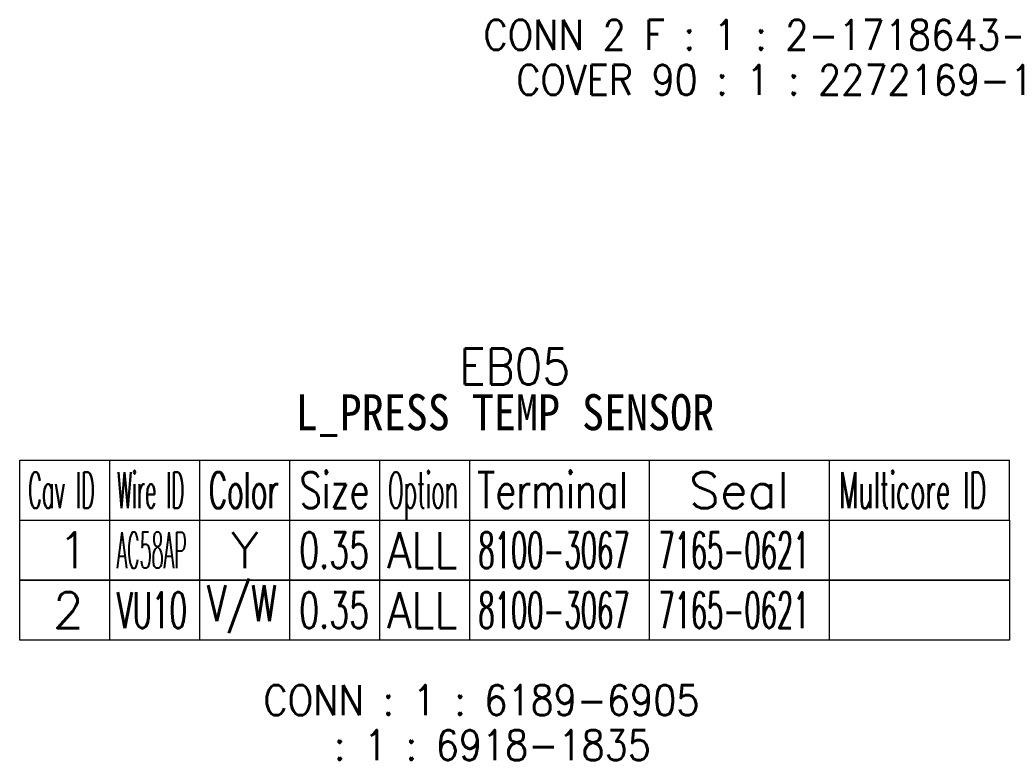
# Model space of a CAD drawing. Header units: inches. Extents: x 47316 to 59086, y 3141 to 11743.
# Drawn here: x 53361.8 to 53444.6, y 9920.9 to 9982.6 of the extents above; entities that cross this region are included whole.
import ezdxf

# ---------------------------------------------------------------- set-up
doc = ezdxf.new("R2010")
doc.units = ezdxf.units.IN
doc.header["$MEASUREMENT"] = 0
doc.styles.get("Standard").update_dxf_attribs({"font": ''})
doc.styles.get('Standard').set_extended_font_data('SimSun')

msp = doc.modelspace()

# ---------------------------------------------------------------- linework, layer by layer
at = {"color": 0, "linetype": 'Continuous', "lineweight": 15}
for p, q in [((53361.839, 9945.944), (53444.339, 9945.944)), ((53361.839, 9940.944), (53361.839, 9945.944)), ((53361.839, 9940.944), (53444.339, 9940.944))]:
    msp.add_line(p, q, dxfattribs=at)
at = {"color": 7, "linetype": 'Continuous', "lineweight": 15}
for p, q in [((53369.339, 9940.944), (53369.339, 9945.944)), ((53376.839, 9940.944), (53376.839, 9945.944)), ((53384.339, 9940.944), (53384.339, 9945.944)), ((53391.839, 9940.944), (53391.839, 9945.944)), ((53399.339, 9940.944), (53399.339, 9945.944)), ((53414.339, 9940.944), (53414.339, 9945.944)), ((53429.339, 9940.944), (53429.339, 9945.944)), ((53444.339, 9940.944), (53444.339, 9945.944))]:
    msp.add_line(p, q, dxfattribs=at)
at = {"color": 102, "linetype": 'Continuous', "lineweight": 15}
for p, q in [((53369.339, 9935.944), (53369.339, 9940.944)), ((53376.839, 9935.944), (53376.839, 9940.944)), ((53384.339, 9935.944), (53384.339, 9940.944)), ((53391.839, 9935.944), (53391.839, 9940.944)), ((53399.339, 9935.944), (53399.339, 9940.944)), ((53414.339, 9935.944), (53414.339, 9940.944)), ((53429.339, 9935.944), (53429.339, 9940.944)), ((53369.339, 9930.944), (53369.339, 9935.944)), ((53376.839, 9930.944), (53376.839, 9935.944)), ((53384.339, 9930.944), (53384.339, 9935.944)), ((53391.839, 9930.944), (53391.839, 9935.944)), ((53399.339, 9930.944), (53399.339, 9935.944)), ((53414.339, 9930.944), (53414.339, 9935.944)), ((53429.339, 9930.944), (53429.339, 9935.944))]:
    msp.add_line(p, q, dxfattribs=at)
at = {"color": 0, "linetype": 'Continuous', "lineweight": 15}
for points in [[(53361.839, 9935.944), (53361.839, 9940.944), (53444.339, 9940.944), (53444.339, 9935.944)], [(53361.839, 9930.944), (53361.839, 9935.944), (53444.339, 9935.944), (53444.339, 9930.944)]]:
    msp.add_lwpolyline(points, close=True, dxfattribs=at)

# ---------------------------------------------------------------- texts
at = {"color": 42, "linetype": 'Continuous', "lineweight": 15, "char_height": 2.5, "attachment_point": 1}
for s, insert, width in [('\\Fromans.shx;\\W0.9000000000;\\T1.0000000000;\\o\\lCONN 2 F : 1 : 2-1718643-1', (53400.485, 9982.645), 56.03571), ('\\Fromans.shx;\\W0.9000000000;\\T1.0000000000;\\o\\lCOVER 90 : 1 : 2272169-1', (53403.217, 9978.895), 50.57143), ('\\Fromans.shx;\\W0.9000000000;\\T1.0000000000;\\o\\lCONN : 1 : 6189-6905', (53382.142, 9927.194), 42.53571), ('\\Fromans.shx;\\W0.9000000000;\\T1.0000000000;\\o\\l : 1 : 6918-1835', (53386.482, 9923.444), 33.21429)]:
    msp.add_mtext(s, dxfattribs=dict(at, insert=insert, width=width))
at = {"color": 6, "linetype": 'Continuous', "lineweight": 20, "char_height": 3, "attachment_point": 1}
for s, insert, width in [('\\Fromans.shx;\\W0.9000000000;\\T1.0000000000;\\o\\lEB05', (53398.46, 9955.262), 10.28571), ('\\f黑体|b0|i0|c1|p0;\\W0.9000000000;\\T1.0000000000;\\o\\lL_PRESS TEMP SENSOR', (53384.826, 9951.444), 36.88989)]:
    msp.add_mtext(s, dxfattribs=dict(at, insert=insert, width=width))
at = {"color": 7, "linetype": 'Continuous', "lineweight": 15, "char_height": 3, "attachment_point": 1}
for s, insert, width in [('\\Fromans.shx;\\W0.4026548673;\\T1.0000000000;\\o\\lWire ID', (53369.954, 9944.944), 6.5), ('\\Fromans.shx;\\W0.7222222222;\\T1.0000000000;\\o\\lSize', (53385.148, 9944.944), 6.5), ('\\Fromans.shx;\\W0.4595959596;\\T1.0000000000;\\o\\lOption', (53392.536, 9944.944), 6.5), ('\\Fromans.shx;\\W0.7480916031;\\T1.0000000000;\\o\\lTerminal', (53399.946, 9944.944), 14), ('\\Fromans.shx;\\W0.5185185185;\\T1.0000000000;\\o\\lMulticore ID', (53430.135, 9944.944), 14), ('\\Fromans.shx;\\W0.4292452830;\\T1.0000000000;\\o\\lCav ID', (53362.523, 9944.944), 6.5), ('\\Fromans.shx;\\W0.5687500000;\\T1.0000000000;\\o\\lColor', (53377.583, 9944.944), 6.5), ('\\Fromans.shx;\\W1.0000000000;\\T1.0000000000;\\o\\lSeal', (53417.625, 9944.944), 9.28571), ('\\Fromans.shx;\\W1.0000000000;\\T1.0000000000;\\o\\l1', (53365.017, 9939.944), 2.85714), ('\\Fromans.shx;\\W1.0000000000;\\T1.0000000000;\\o\\l2', (53364.589, 9934.944), 2.85714)]:
    msp.add_mtext(s, dxfattribs=dict(at, insert=insert, width=width))
at = {"color": 21, "linetype": 'Continuous', "lineweight": 15, "char_height": 3, "attachment_point": 1}
for s, insert, width in [('\\Fromans.shx;\\W0.3855932203;\\T1.0000000000;\\o\\lAC58AP', (53369.894, 9939.944), 6.5), ('\\Fromans.shx;\\W0.6500000000;\\T1.0000000000;\\o\\l0.35', (53385.117, 9939.944), 6.5), ('\\Fromans.shx;\\W0.5268817204;\\T1.0000000000;\\o\\l8100-3067', (53400.065, 9939.944), 14), ('\\Fromans.shx;\\W0.5687500000;\\T1.0000000000;\\o\\lVU10', (53369.92, 9934.944), 6.5), ('\\Fromans.shx;\\W0.6500000000;\\T1.0000000000;\\o\\l0.35', (53385.117, 9934.944), 6.5), ('\\Fromans.shx;\\W0.5268817204;\\T1.0000000000;\\o\\l8100-3067', (53400.065, 9934.944), 14)]:
    msp.add_mtext(s, dxfattribs=dict(at, insert=insert, width=width))
at = {"color": 140, "linetype": 'Continuous', "lineweight": 15, "char_height": 3, "attachment_point": 1}
for s, insert, width in [('\\Fromans.shx;\\W1.0000000000;\\T1.0000000000;\\o\\lY', (53379.446, 9939.944), 2.57143), ('\\Fromans.shx;\\W0.8750000000;\\T1.0000000000;\\o\\lALL', (53392.464, 9939.944), 6.5), ('\\Fromans.shx;\\W0.5268817204;\\T1.0000000000;\\o\\l7165-0621', (53415.065, 9939.944), 14), ('\\Fromans.shx;\\W0.7109375000;\\T1.0000000000;\\o\\lV/W', (53377.44, 9935.516), 6.5), ('\\Fromans.shx;\\W0.8750000000;\\T1.0000000000;\\o\\lALL', (53392.464, 9934.944), 6.5), ('\\Fromans.shx;\\W0.5268817204;\\T1.0000000000;\\o\\l7165-0621', (53415.065, 9934.944), 14)]:
    msp.add_mtext(s, dxfattribs=dict(at, insert=insert, width=width))

doc.saveas('drawing.dxf')
